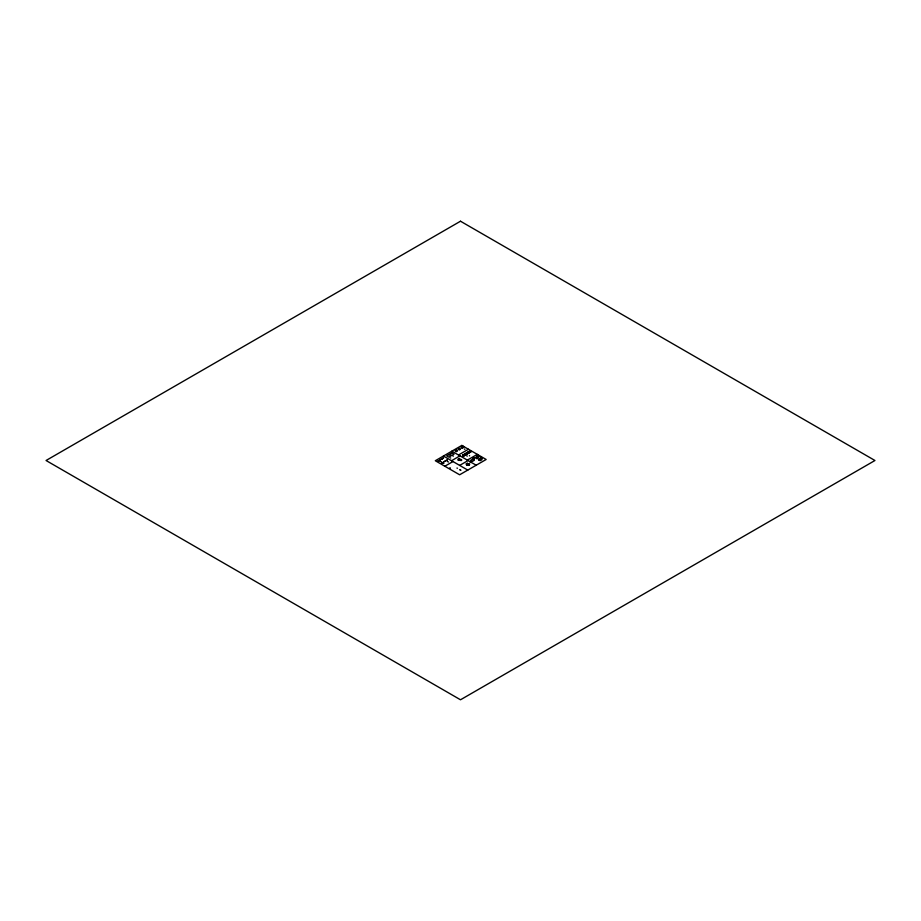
<?xml version="1.0" encoding="UTF-8"?>
<svg xmlns="http://www.w3.org/2000/svg" width="921" height="921" viewBox="0 0 921 921"><rect width="100%" height="100%" fill="white"/><g stroke="black" fill="none" stroke-linecap="round" stroke-linejoin="round"><path stroke-width="1.38" d="M460.373 460.442L461.64 460.488M460.477 459.395L459.66 459.694L460.477 460.189M452.925 456.022L453.293 456.16M477.205 454.64L477.884 454.986M479.196 460.442L479.116 460.35M467.258 456.102L466.832 455.907M450.208 457.875L450.726 458.071M458.232 459.901L459.015 459.257L458.232 458.808M466.843 465.082L467.856 465.128M468.317 465.082L469.33 465.128M466.325 464.633L467.396 463.85M468.536 465.059C469.008 463.574 467.442 464.299 468.375 464.645M458.9 460.442L458.198 459.406M459.637 460.016L459.671 459.406M461.11 460.016L461.651 459.74M467.016 465.128L467.707 463.988M450.404 468.098L449.839 467.718M464.875 449.31L464.334 449.022M460.304 459.349L460.488 460.109M470.838 462.607L470.078 462.158M441.136 461.755L440.929 461.548M447.445 461.456L448.481 462.02M456.943 468.064L457.461 468.225M459.959 469.802L460.799 470.182M443.876 463.39L443.519 463.205M460.408 460.12L458.198 460.258M466.245 463.574L467.615 463.965L467.684 465.128M443.105 458.094L441.412 459.084M469.399 455.619L469.629 455.837M455.354 450.576L455.446 451.267L455.446 450.519M456.194 450.093L456.194 450.737M459.142 448.389L459.234 449.091L459.326 448.389M461.444 447.169L461.352 447.859L461.352 447.111M462.089 446.685L462.181 447.387L462.181 446.743M456.194 451.06L456.286 451.75L456.379 451.06M457.023 450.576L457.115 451.267L457.207 450.576M459.142 449.356L459.234 450.047L459.326 449.356M459.97 448.872L460.063 449.563L460.063 448.93M462.089 447.652L462.181 448.343L462.273 447.652M439.893 460.949L440.664 461.386M458.497 454.997L468.455 449.252M451.543 460.719L459.97 455.849M462.63 455.089L464.103 455.089L464.103 455.941L462.63 455.941L462.63 455.089L464.103 455.941M464.288 454.134L465.761 454.134L465.761 454.986L464.288 454.986L464.288 454.134L465.761 454.986M465.945 453.178L467.419 453.178L467.419 454.03L465.945 454.03L465.945 453.178L467.419 454.03M467.603 452.211L469.077 452.211L469.077 453.063L467.603 453.063L467.603 452.211L469.077 453.063M469.261 451.255L470.735 451.255L470.735 452.107L469.261 452.107L469.261 451.255L470.735 452.107M444.843 466.233L452.971 461.548M462.63 455.941L464.103 455.089M464.288 454.986L465.761 454.134M465.945 454.03L467.419 453.178M467.603 453.063L469.077 452.211M469.261 452.107L470.735 451.255M467.35 460.109L477.308 454.364M459.66 465.404L468.087 460.535M472.853 458.221L474.327 458.221L474.327 459.072L472.853 459.072L472.853 458.221L474.327 459.072M477.228 455.688L478.701 455.688L478.701 456.54L477.228 456.54L477.228 455.688L478.701 456.54M472.853 459.072L474.327 458.221M477.228 456.54L478.701 455.688M471.863 461.34L471.207 460.961M480.532 457.599L482.005 457.599L482.005 458.451L480.532 458.451L480.532 457.599L482.005 458.451M459.993 469.825L460.65 470.124M480.532 458.451L482.005 457.599M469.675 464.449L469.042 463.954M441.999 459.038L443.623 457.921M440.042 459.752L438.373 461.018M440.25 459.867L439.006 461.041L437.625 461.018M447.122 459.947L444.693 461.202M447.318 460.063L444.889 461.317M443.749 461.893L441.746 463.159M443.945 462.008L442.713 463.182L441.32 463.148M467.396 462.998L467.131 464.794L466.314 464.092M441.953 459.188L440.986 459.072M459.337 458.324L458.865 460.063M451.854 451.163L476.203 465.22M443.427 456.033L467.776 470.09M469.123 463.954L469.157 465.128M461.041 460.442L460.949 459.406M459.567 460.442L459.464 459.406M481.269 457.173L481.269 458.877M477.964 455.262L477.964 456.966M473.59 457.795L473.59 459.498M469.998 450.83L469.998 452.533M468.34 451.785L468.34 453.489M466.682 452.752L466.682 454.456M465.024 453.708L465.024 455.411M463.367 454.663L463.367 456.367M456.286 450.047L456.286 450.783M460.5 221.224L46.05 460.5L460.5 699.776L874.95 460.5L460.5 221.224M461.812 445.419L435.299 460.73L459.637 474.787L486.161 459.475L461.812 445.419M458.497 448.872L458.313 449.506L458.497 448.872M448.907 454.571L446.697 455.849L448.907 457.127L451.117 455.849L448.907 454.571M451.854 452.867L449.644 454.145L451.854 455.423L454.065 454.145L451.854 452.867M463.01 447.111L463.01 447.859L462.918 447.169M472.565 459.234L470.769 460.27L472.565 461.306L474.361 460.27L472.565 459.234M476.94 456.701L475.144 457.737L476.94 458.785L478.736 457.737L476.94 456.701M480.244 458.612L478.448 459.648L480.244 460.684L482.04 459.648L480.244 458.612M463.033 446.294L461.651 446.627L463.735 446.869L463.033 446.294"/></g></svg>
